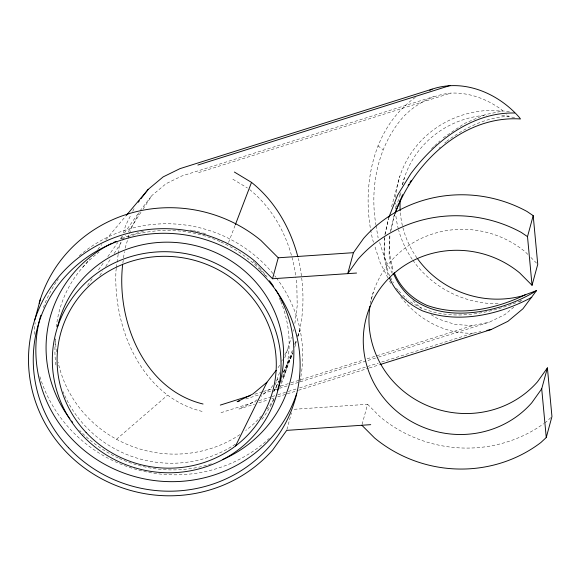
<?xml version="1.0" encoding="UTF-8"?>
<svg xmlns="http://www.w3.org/2000/svg" width="581" height="581" viewBox="0 0 581 581"><rect width="100%" height="100%" fill="white"/><g stroke="black" fill="none" stroke-linecap="round" stroke-linejoin="round"><path stroke-width="0.44" stroke-dasharray="2.9 2.18" d="M384.39 236.983L383.99 256.831L387.905 274.624L388.682 276.178M384.753 238.145L384.411 255.291L388.326 273.085L390.004 276.454M389.466 236.322L389.081 255.226L392.814 272.177M389.866 235.683L389.502 253.679L393.235 270.63M116.309 268.284L115.96 270.906C113.208 328.33 141.88 397.019 202.638 411.53M116.425 267.405L116.999 263.04M117.115 262.169L118.161 254.304M118.277 253.432L119.083 247.317L120.608 242.241M122.86 263.142L123.448 258.719M123.564 257.833L124.385 251.631M294.872 323.428L297.218 305.708L296.775 282.918L296.049 278.582M384.956 234.404L388.645 217.824M385 234.571L388.493 218.841M390.432 231.935L394.31 214.847L390.563 231.725M286.927 429.497L291.437 412.895M391.587 206.676L399.815 176.384M370.199 303.587L373.285 292.228M396.416 207.105L400.389 192.478M402.495 184.729L404.361 177.844M362.123 424.384L367.577 404.289L293.282 409.344M121.625 238.856L122.388 236.322M123.397 232.937L125.685 225.326L131.183 214.374M125.133 248.138L130.812 229.212L139.229 212.457M284.792 357.794L291.444 337.314M293.252 331.293L293.768 329.572M294.741 347.315L296.513 341.396M298.038 336.319C305.141 311.009 303.914 284.015 298.431 258.494M415.371 97.361C371.172 128.655 360.816 189.711 372.661 239.699L373.496 242.241M443.187 137.886L464.408 123.506L485.237 114.617L502.885 111.015L501.142 109.388C486.508 98.785 469.012 92.364 450.798 93.098C432.932 94.79 416.7 103.396 404.107 115.989C377.897 145.039 369.429 186.915 375.922 224.825M283.833 377.047L292.548 351.599M294.872 344.816L296.325 340.575M297.777 336.334L299.818 330.4L297.61 336.319M275.205 384.84L279.701 372.16M282.468 376.931L292.563 349.856M294.77 343.937L296.346 339.703M228.573 242.444L235.036 225.522M281.008 382.283L292.541 354.047M393.874 216.452L394.869 214.04M273.905 391.202L279.047 380.766M273.629 391.892L278.822 381.412M283.223 372.544L292.817 353.197M132.751 211.252L134.712 207.337M279.672 365.253L277.253 368.942M281.676 361.266L282.475 359.668M284.879 354.882L288.089 348.498M283.397 371.934L292.824 353.168M99.809 275.481L102.757 270.957M105.706 266.432L111.109 258.131M114.058 253.606L122.417 240.774M122.911 240.026L125.859 235.494M128.314 231.725L141.096 212.101M143.064 209.087L151.91 195.506L166.006 183.734L181.773 176.007L433.963 96.49M87.578 285.365L92.771 277.987M98.487 269.875L103.157 263.237M107.834 256.591L117.696 242.582M120.296 238.893L122.373 235.944M124.45 232.988L138.99 212.334M140.028 210.859L151.91 195.506M272.939 385.45L270.739 388.297L261.189 396.271M276.244 381.18L278.996 377.628M519.654 302.076L520.605 300.849L522.864 300.479M82.734 267.267L89.677 259.003M97.79 249.358L101.842 244.536M105.895 239.713L125.576 216.285M550.759 417.659L546.583 421.552A131.393 126.302 15.2 0 1 544.426 423.157M431.545 148.692L434.138 146.296M434.784 145.693L439.955 140.892M444.697 143.079L445.925 141.938M439.054 148.264L440.362 147.087M116.52 439.258L167.379 395.32M257.092 399.692L255.727 400.832L238.936 409.06L254.478 404.158M513.815 307.175L505.085 314.459L489.325 322.186L378.768 357.046M446.542 141.365C464.626 127.965 485.818 117.26 508.644 116.367L506.087 113.985M520.605 300.849C485.767 315.498 441.284 323.639 408.203 300.421M198.6 172.615L450.798 93.098M254.848 394.201L262.619 391.754M263.483 391.478L272.119 388.754M275.576 387.665L277.304 387.12M280.754 386.031L290.26 383.039M291.125 382.763L363.67 359.893M367.127 358.804L472.491 325.578L489.325 322.186M245.763 398.98L259.584 394.622M263.04 393.533L273.404 390.265M274.268 389.996L278.582 388.631M279.446 388.362L287.225 385.907M290.674 384.818L299.309 382.095M300.174 381.826L377.904 357.315M221.005 412.677L255.553 401.783M259.01 400.694L271.102 396.881M271.966 396.612L277.144 394.978M278.008 394.702L287.508 391.71M288.372 391.434L296.15 388.987M299.6 387.897L378.195 363.11M381.652 362.028L473.203 333.16L480.886 331.613M258.799 402.8L268.299 399.801M271.755 398.719L273.477 398.174M277.798 396.808L286.433 394.085M287.297 393.816L297.661 390.548M298.525 390.272L368.485 368.216M369.349 367.94L379.713 364.672M472.491 325.578L455.25 324.503L438.248 319.005L430.579 314.379M473.203 333.16C444.247 334.409 416.7 318.49 399.779 295.613M509.414 111.857L505.949 111.094L486.333 110.564A100.339 96.446 15.2 0 0 395.574 197.555M514.563 117.667L505.448 115.663A95.56 91.856 15.2 0 0 500.125 115.161M232.843 179.195L247.412 187.983M377.875 145.809L383.01 149.695M412.866 300.66L421.486 308.671M249.605 189.522C276.302 211.041 291.822 244.064 295.903 277.711M402.858 295.163L407.012 299.251M527.802 254.376L525.318 251.893A95.56 91.856 15.2 0 0 370.758 301.815M530.911 257.485L536.503 263.084M367.577 404.289L380.315 417.042A131.393 126.302 15.2 0 0 543.7 423.68M396.358 288.314L398.13 290.202M398.726 290.834L401.674 293.993M390.425 277.246L393.395 282.78M392.277 273.382L385.116 259.308L379.509 242.132M387.868 277.783L380.127 262.568L374.6 245.625M389.495 280.986L390.722 283.39M376.067 225.689L378.115 237.84M416.918 257.87A95.56 91.856 15.2 0 1 400.273 211.702M400.57 195.448A95.56 91.856 15.2 0 1 401.035 191.883M402.415 184.787A95.56 91.856 15.2 0 1 486.762 115.161M498.113 303.769A100.339 96.446 15.2 0 1 412.684 259.961M412.183 259.235A100.339 96.446 15.2 0 1 398.595 229.902M398.355 229.023A100.339 96.446 15.2 0 1 395.676 213.823M395.363 209.32A100.339 96.446 15.2 0 1 395.291 202.972M280.776 301.445A117.057 112.525 15.2 0 1 279.701 387.767M274.014 398.762A117.057 112.525 15.2 0 1 267.086 409.082M261.443 415.938A117.057 112.525 15.2 0 1 245.719 430.477M239.88 434.632A117.057 112.525 15.2 0 1 58.144 362.362M56.386 351.817A117.057 112.525 15.2 0 1 55.631 339.442M56.292 327.067A117.057 112.525 15.2 0 1 99.046 252.074M121.444 238.776A117.057 112.525 15.2 0 1 145.344 230.998M189.994 230.083A117.057 112.525 15.2 0 1 192.609 230.548M193.48 230.722A117.057 112.525 15.2 0 1 196.08 231.26M196.944 231.456A117.057 112.525 15.2 0 1 202.101 232.749M202.958 232.981A117.057 112.525 15.2 0 1 205.492 233.729M253.084 261.305A117.057 112.525 15.2 0 1 254.355 262.518M254.979 263.135A117.057 112.525 15.2 0 1 258.639 266.911M259.235 267.558A117.057 112.525 15.2 0 1 267.115 277.159M279.352 298.14A117.057 112.525 15.2 0 1 280.434 300.617M211.339 463.82A124.225 119.41 15.2 0 1 142.098 466.289M141.227 466.071A124.225 119.41 15.2 0 1 119.083 458.351M118.263 457.973A124.225 119.41 15.2 0 1 79.72 430.463M127.747 236.794A124.225 119.41 15.2 0 1 220.032 241.623M220.853 241.994A124.225 119.41 15.2 0 1 259.591 269.235M260.208 269.875A124.225 119.41 15.2 0 1 263.229 273.15M263.818 273.818A124.225 119.41 15.2 0 1 266.134 276.534M43.372 307.581A133.783 128.597 15.2 0 1 56.364 281.829M56.865 281.073A133.783 128.597 15.2 0 1 58.405 278.829M79.306 255.756A133.783 128.597 15.2 0 1 273.099 273.731M274.769 275.808A133.783 128.597 15.2 0 1 275.866 277.21M276.403 277.921A133.783 128.597 15.2 0 1 299.927 381.405M273.833 399.51A114.668 110.23 15.2 0 1 260.578 421.036M235.392 444.167A114.668 110.23 15.2 0 1 63.097 391.725M55.885 364.948A114.668 110.23 15.2 0 1 55.551 338.796M269.308 438.328A138.561 133.194 15.2 0 1 39.82 376.444M34.257 334.351A138.561 133.194 15.2 0 1 35.172 322.673"/><path stroke-width="0.87" d="M122.62 264.914C116.309 320.683 143.87 389.669 203.052 404.02M388.645 217.824L397.724 194.947L410.825 173.675C435.096 141.03 472.171 112.155 514.606 112.997M34.766 319.899L40.467 298.932M356.567 273.041L272.533 278.757L278.234 257.79L260.913 240.44A138.561 133.194 15.2 0 0 39.152 303.224M532.043 285.3L537.745 264.326L533.198 215.66L526.967 211.448A131.393 126.302 15.2 0 0 363.633 238.363L353.43 252.677L347.728 273.644L357.94 259.329A131.393 126.302 15.2 0 1 521.273 232.415L527.504 236.627L532.043 285.3L519.625 272.859A95.56 91.856 15.2 0 0 385.385 281.988A95.56 91.856 15.2 0 0 397.513 411.936A95.56 91.856 15.2 0 0 531.753 402.807L541.71 388.849L547.404 367.882L551.95 416.548L546.256 437.522L540.882 442.519A131.393 126.302 15.2 0 1 374.614 438.016L361.883 425.263M527.504 236.627L533.198 215.66M235.356 224.68L251.522 182.39L234.368 172.041M402.597 194.708L395 213.183M395.203 213.242C413.723 162.498 463.609 115.256 520.474 118.967L519.247 117.311C498.055 93.149 463.812 78.493 432.162 89.133L179.965 168.65L163.174 176.878L148.162 189.421L126.157 215.595M235.53 445.983L266.984 382.204L276.171 370.344M417.434 258.589A95.56 91.856 15.2 0 0 522.268 295.911L536.495 290.623L522.936 308.78L507.917 321.315L491.127 329.543L380.577 364.403M408.087 185.644L409.002 184.133M409.917 182.623L411.297 180.357M547.404 367.882L537.447 381.84A95.56 91.856 15.2 0 1 425.372 404.754A95.56 91.856 15.2 0 1 369.959 306.267M138.256 202.217L139.353 200.794M141.001 198.666L148.162 189.421M266.984 382.204L252.895 393.976L237.128 401.703L239.721 400.89M536.495 290.623C494.932 316.885 417.39 330.001 393.591 273.731M525.297 294.785C495.07 309.303 458.968 316.972 426.512 305.199L426.098 304.981C411.914 298.532 400.077 287.305 394.267 272.707M531.811 297.312C499.311 314.691 459.433 323.966 423.665 311.256L422.83 310.995C408.174 304.255 395.538 292.911 389.452 277.733M429.766 90.309L432.162 89.133M197.896 165.033L450.086 85.516M220.301 405.095L250.527 395.567M486.856 330.407L491.127 329.543M278.234 257.79L353.43 252.677M370.722 424.66L286.687 430.376L272.801 449.839A138.561 133.194 15.2 0 1 78.159 463.072A138.561 133.194 15.2 0 1 60.569 274.646A138.561 133.194 15.2 0 1 255.212 261.414L272.533 278.757M251.522 182.39C274.966 201.048 290.326 228.064 297.879 256.802M541.71 388.849L546.256 437.522M400.207 210.801A95.56 91.856 15.2 0 1 400.193 199.937M275.51 289.498A124.225 119.41 15.2 0 1 222.973 459.404M72.669 422.416A124.225 119.41 15.2 0 1 71.557 421.014M69.938 418.886A124.225 119.41 15.2 0 1 112.104 243.185M113.709 242.408A124.225 119.41 15.2 0 1 116.142 241.289M269.461 280.739A124.225 119.41 15.2 0 1 273.586 286.535M296.644 393.591A133.783 128.597 15.2 0 1 131.299 475.578A133.783 128.597 15.2 0 1 40.844 315.258M57.686 326.348A114.668 110.23 15.2 0 1 200.213 246.91A114.668 110.23 15.2 0 1 277.58 390.301M68.565 447.726A133.783 128.597 15.2 0 0 294.051 403.127A133.783 128.597 15.2 0 0 137.436 235.879A133.783 128.597 15.2 0 0 68.565 447.726M82.582 435.51A114.668 110.23 15.2 0 0 275.859 397.288A114.668 110.23 15.2 0 0 141.611 253.933A114.668 110.23 15.2 0 0 82.582 435.51M86.09 432.46A109.889 105.633 15.2 0 0 271.312 395.828A109.889 105.633 15.2 0 0 142.657 258.443A109.889 105.633 15.2 0 0 86.09 432.46"/></g></svg>
